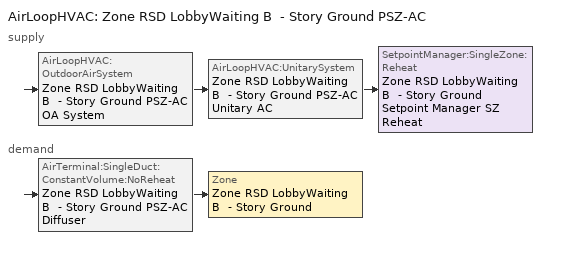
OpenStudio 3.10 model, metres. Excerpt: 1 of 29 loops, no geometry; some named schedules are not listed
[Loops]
AirLoopHVAC 'Zone RSD LobbyWaiting B  - Story Ground PSZ-AC'
 supply: AirLoopHVAC:OutdoorAirSystem 'Zone RSD LobbyWaiting B  - Story Ground PSZ-AC OA System' > AirLoopHVAC:UnitarySystem 'Zone RSD LobbyWaiting B  - Story Ground PSZ-AC Unitary AC' > SetpointManager:SingleZone:Reheat 'Zone RSD LobbyWaiting B  - Story Ground Setpoint Manager SZ Reheat'
 demand: AirTerminal:SingleDuct:ConstantVolume:NoReheat 'Zone RSD LobbyWaiting B  - Story Ground PSZ-AC Diffuser' > Zone 'Zone RSD LobbyWaiting B  - Story Ground'
[Sizing:Zone]
Zone RSD LobbyWaiting B  - Story Ground: Zone Cooling Design Supply Air Temperature Input Method=SupplyAirTemperature; Zone Cooling Design Supply Air Temperature {C}=12.7778; Zone Cooling Design Supply Air Temperature Difference {deltaC}=11.11; Zone Heating Design Supply Air Temperature Input Method=SupplyAirTemperature; Zone Heating Design Supply Air Temperature {C}=50; Zone Heating Design Supply Air Temperature Difference {deltaC}=11.11; Zone Cooling Design Supply Air Humidity Ratio {kg-H2O/kg-air}=0.0085; Zone Heating Design Supply Air Humidity Ratio {kg-H2O/kg-air}=0.008; Cooling Design Air Flow Method=DesignDay; Heating Design Air Flow Method=DesignDay; Account for Dedicated Outdoor Air System=No; Dedicated Outdoor Air System Control Strategy=NeutralSupplyAir; Dedicated Outdoor Air Low Setpoint Temperature for Design {C}=autosize; Dedicated Outdoor Air High Setpoint Temperature for Design {C}=autosize; Zone Load Sizing Method=Sensible Load Only No Latent Load; Zone Latent Cooling Design Supply Air Humidity Ratio Input Method=HumidityRatioDifference; Zone Cooling Design Supply Air Humidity Ratio Difference {kgWater/kgDryAir}=0.005; Zone Latent Heating Design Supply Air Humidity Ratio Input Method=HumidityRatioDifference; Zone Humidification Design Supply Air Humidity Ratio Difference {kgWater/kgDryAir}=0.005; Sizing Option=Coincident
[Zone equipment]
Zone RSD LobbyWaiting B  - Story Ground: Zone RSD LobbyWaiting B  - Story Ground PSZ-AC Diffuser
[AirLoopHVAC]
Zone RSD LobbyWaiting B  - Story Ground PSZ-AC: Availability Schedule=Always On Discrete; Design Supply Air Flow Rate {m3/s}=0.528072; Design Return Air Flow Fraction of Supply Air Flow=1
[Sizing:System]
Zone RSD LobbyWaiting B  - Story Ground PSZ-AC: Type of Load to Size On=Sensible; Design Outdoor Air Flow Rate {m3/s}=0.528072; Central Heating Maximum System Air Flow Ratio=1; Preheat Design Temperature {C}=7.22222; Preheat Design Humidity Ratio {kg-H2O/kg-Air}=0.008; Precool Design Temperature {C}=12.7778; Precool Design Humidity Ratio {kg-H2O/kg-Air}=0.008; Central Cooling Design Supply Air Temperature {C}=12.7778; Central Heating Design Supply Air Temperature {C}=50; Sizing Option=Coincident; 100% Outdoor Air in Cooling=No; 100% Outdoor Air in Heating=No; Central Cooling Design Supply Air Humidity Ratio {kg-H2O/kg-Air}=0.0085; Central Heating Design Supply Air Humidity Ratio {kg-H2O/kg-Air}=0.008; Cooling Design Air Flow Method=DesignDay; Heating Design Air Flow Method=DesignDay; System Outdoor Air Method=ZoneSum; Zone Maximum Outdoor Air Fraction=1; Cooling Supply Air Flow Rate Per Floor Area {m3/s-m2}=0.00996765; Cooling Fraction of Autosized Cooling Supply Air Flow Rate=1; Cooling Supply Air Flow Rate Per Unit Cooling Capacity {m3/s-W}=3.94755e-05; Heating Supply Air Flow Rate Per Floor Area {m3/s-m2}=0.00996765; Heating Fraction of Autosized Heating Supply Air Flow Rate=1; Heating Fraction of Autosized Cooling Supply Air Flow Rate=1; Heating Supply Air Flow Rate Per Unit Heating Capacity {m3/s-W}=3.15882e-05; Cooling Design Capacity Method=CoolingDesignCapacity; Cooling Design Capacity {W}=10019.41; Cooling Design Capacity Per Floor Area {W/m2}=234.7; Fraction of Autosized Cooling Design Capacity=1; Heating Design Capacity Method=HeatingDesignCapacity; Heating Design Capacity {W}=18335.08; Heating Design Capacity Per Floor Area {W/m2}=157; Fraction of Autosized Heating Design Capacity=1; Central Cooling Capacity Control Method=OnOff; Occupant Diversity=1
[SetpointManager:SingleZone:Reheat]
Zone RSD LobbyWaiting B  - Story Ground Setpoint Manager SZ Reheat: Minimum Supply Air Temperature {C}=12.7778; Maximum Supply Air Temperature {C}=50; Control Zone=Zone RSD LobbyWaiting B  - Story Ground; Setpoint Node or NodeList=Zone RSD LobbyWaiting B  - Story Ground PSZ-AC Supply Outlet Node
[Coil:Heating:Gas]
Zone RSD LobbyWaiting B  - Story Ground PSZ-AC Gas Htg Coil: Availability Schedule=Always On Discrete; Gas Burner Efficiency=0.8; Nominal Capacity {W}=27752.2; On Cycle Parasitic Electric Load {W}=0; Off Cycle Parasitic Gas Load {W}=0
[Coil:Heating:Electric]
Zone RSD LobbyWaiting B  - Story Ground PSZ-AC No Heat: Availability Schedule=Always Off Discrete; Efficiency=1; Nominal Capacity {W}=0
[Coil:Cooling:DX:SingleSpeed]
Zone RSD LobbyWaiting B  - Story Ground PSZ-AC 1spd DX AC Clg Coil 48kBtu/hr 9.7SEER 52kBtu/hr 13.0SEER: Availability Schedule=Always On Discrete; Rated Total Cooling Capacity {W}=13113.3; Rated Sensible Heat Ratio=0.701083; Rated COP {W/W}=3.91157; Rated Air Flow Rate {m3/s}=0.528072; Rated Evaporator Fan Power Per Volume Flow Rate 2017 {W/(m3/s)}=773.3; Rated Evaporator Fan Power Per Volume Flow Rate 2023 {W/(m3/s)}=934.4; Total Cooling Capacity Function of Temperature Curve=SpltAC1Sp_ClCap_fT; Total Cooling Capacity Function of Flow Fraction Curve=DXCOOL-NECB2011-REF-CAPFFLOW; Energy Input Ratio Function of Temperature Curve=SpltAC1Sp_EIR_fT; Energy Input Ratio Function of Flow Fraction Curve=DXCOOL-NECB2011-REF-COOLEIRFFLOW; Part Load Fraction Correlation Curve=DXCOOL-NECB2011-REF-COOLPLFFPLR; Minimum Outdoor Dry-Bulb Temperature for Compressor Operation {C}=-25; Nominal Time for Condensate Removal to Begin {s}=0; Ratio of Initial Moisture Evaporation Rate and Steady State Latent Capacity=0; Maximum Cycling Rate {cycles/hr}=0; Latent Capacity Time Constant {s}=0; Condenser Type=AirCooled; Evaporative Condenser Effectiveness=0.9; Evaporative Condenser Air Flow Rate {m3/s}=autosize; Evaporative Condenser Pump Rated Power Consumption {W}=autosize; Crankcase Heater Capacity {W}=0; Maximum Outdoor Dry-Bulb Temperature for Crankcase Heater Operation {C}=10; Basin Heater Capacity {W/K}=0; Basin Heater Setpoint Temperature {C}=2
[Fan:OnOff]
Zone RSD LobbyWaiting B  - Story Ground PSZ-AC Fan: Availability Schedule=Always On Discrete; Fan Total Efficiency=0.546; Pressure Rise {Pa}=622.722; Maximum Flow Rate {m3/s}=0.528072; Motor Efficiency=0.84; Motor In Airstream Fraction=1; Fan Power Ratio Function of Speed Ratio Curve=Fan On Off Power Curve 11; Fan Efficiency Ratio Function of Speed Ratio Curve=Fan On Off Efficiency Curve 11
[AirLoopHVAC:UnitarySystem]
Zone RSD LobbyWaiting B  - Story Ground PSZ-AC Unitary AC: Control Type=Load; Controlling Zone or Thermostat Location=Zone RSD LobbyWaiting B  - Story Ground; Dehumidification Control Type=None; Availability Schedule=Outage Availability Schedule; Supply Fan=Zone RSD LobbyWaiting B  - Story Ground PSZ-AC Fan; Fan Placement=DrawThrough; Supply Air Fan Operating Mode Schedule=Always On Discrete; Heating Coil=Zone RSD LobbyWaiting B  - Story Ground PSZ-AC Gas Htg Coil; DX Heating Coil Sizing Ratio=1; Cooling Coil=Zone RSD LobbyWaiting B  - Story Ground PSZ-AC 1spd DX AC Clg Coil 48kBtu/hr 9.7SEER 52kBtu/hr 13.0SEER; Use DOAS DX Cooling Coil=No; DOAS DX Cooling Coil Leaving Minimum Air Temperature {C}=2; Latent Load Control=SensibleOnlyLoadControl; Supplemental Heating Coil=Zone RSD LobbyWaiting B  - Story Ground PSZ-AC No Heat; Supply Air Flow Rate Method During Cooling Operation=SupplyAirFlowRate; Supply Air Flow Rate During Cooling Operation {m3/s}=0.528072; Supply Air Flow Rate Method During Heating Operation=SupplyAirFlowRate; Supply Air Flow Rate During Heating Operation {m3/s}=0.528072; Supply Air Flow Rate Method When No Cooling or Heating is Required=None; No Load Supply Air Flow Rate Control Set To Low Speed=Yes; Maximum Supply Air Temperature {C}=50; Maximum Outdoor Dry-Bulb Temperature for Supplemental Heater Operation {C}=21; Ancilliary On-Cycle Electric Power {W}=0; Ancilliary Off-Cycle Electric Power {W}=0
[Controller:OutdoorAir]
Zone RSD LobbyWaiting B  - Story Ground PSZ-AC OA System Controller: Minimum Outdoor Air Flow Rate {m3/s}=0.305103; Maximum Outdoor Air Flow Rate {m3/s}=0.528072; Economizer Control Type=NoEconomizer; Economizer Control Action Type=ModulateFlow; Economizer Maximum Limit Dry-Bulb Temperature {C}=28; Economizer Maximum Limit Enthalpy {J/kg}=64000; Lockout Type=LockoutWithCompressor; Minimum Limit Type=FixedMinimum; Minimum Outdoor Air Schedule=Zone RSD LobbyWaiting B  - Story Ground PSZ-AC_night_ventcycle_schedule; Controller Mechanical Ventilation=Controller Mechanical Ventilation 12; High Humidity Control=No; High Humidity Outdoor Air Flow Ratio=1; Control High Indoor Humidity Based on Outdoor Humidity Ratio=Yes; Heat Recovery Bypass Control Type=BypassWhenWithinEconomizerLimits; Economizer Operation Staging=InterlockedWithMechanicalCooling
[Controller:MechanicalVentilation]
Controller Mechanical Ventilation 12: Availability Schedule=Always On Discrete
[AirLoopHVAC:OutdoorAirSystem]
Zone RSD LobbyWaiting B  - Story Ground PSZ-AC OA System: Controller=Zone RSD LobbyWaiting B  - Story Ground PSZ-AC OA System Controller
[AirTerminal:SingleDuct:ConstantVolume:NoReheat]
Zone RSD LobbyWaiting B  - Story Ground PSZ-AC Diffuser: Availability Schedule=Always On Discrete; Maximum Air Flow Rate {m3/s}=0.528072
[Schedule:Constant]
Name | Value
Always On Discrete; Zone RSD LobbyWaiting B  - Story Ground PSZ-AC_night_ventcycle_schedule | 1
Always Off Discrete | 0
[Curve:Exponent]
Fan On Off Power Curve 11: Coefficient1 Constant=1; Coefficient2 Constant=0; Coefficient3 Constant=0; Minimum Value of x=0; Maximum Value of x=1
[Curve:Cubic] Maximum Value of x=1
Name | Coefficient1 Constant | Coefficient2 x | Coefficient3 x**2 | Coefficient4 x**3 | Minimum Value of x
Fan On Off Efficiency Curve 11 | 1 | 0 | 0 | 0 | 0
DXCOOL-NECB2011-REF-COOLPLFFPLR | 0.0277 | 4.9151 | -8.184 | 4.2702 | 0.7
[Curve:Biquadratic] Minimum Value of x=7.22222; Maximum Value of x=29.44444; Minimum Value of y=-23.333; Maximum Value of y=46.11111
Name | Coefficient1 Constant | Coefficient2 x | Coefficient3 x**2 | Coefficient4 y | Coefficient5 y**2 | Coefficient6 x*y
SpltAC1Sp_ClCap_fT | 0.67916 | 0.016938 | 0.00069336 | 0.0045576 | -8.42e-05 | -0.00047628
SpltAC1Sp_EIR_fT | 0.739046 | -0.00778968 | 0.000128304 | -0.00027 | 0.0006642 | -0.000648
[Curve:Quadratic] Coefficient1 Constant=1; Coefficient2 x=0; Coefficient3 x**2=0; Minimum Value of x=0; Maximum Value of x=1
DXCOOL-NECB2011-REF-CAPFFLOW; DXCOOL-NECB2011-REF-COOLEIRFFLOW
